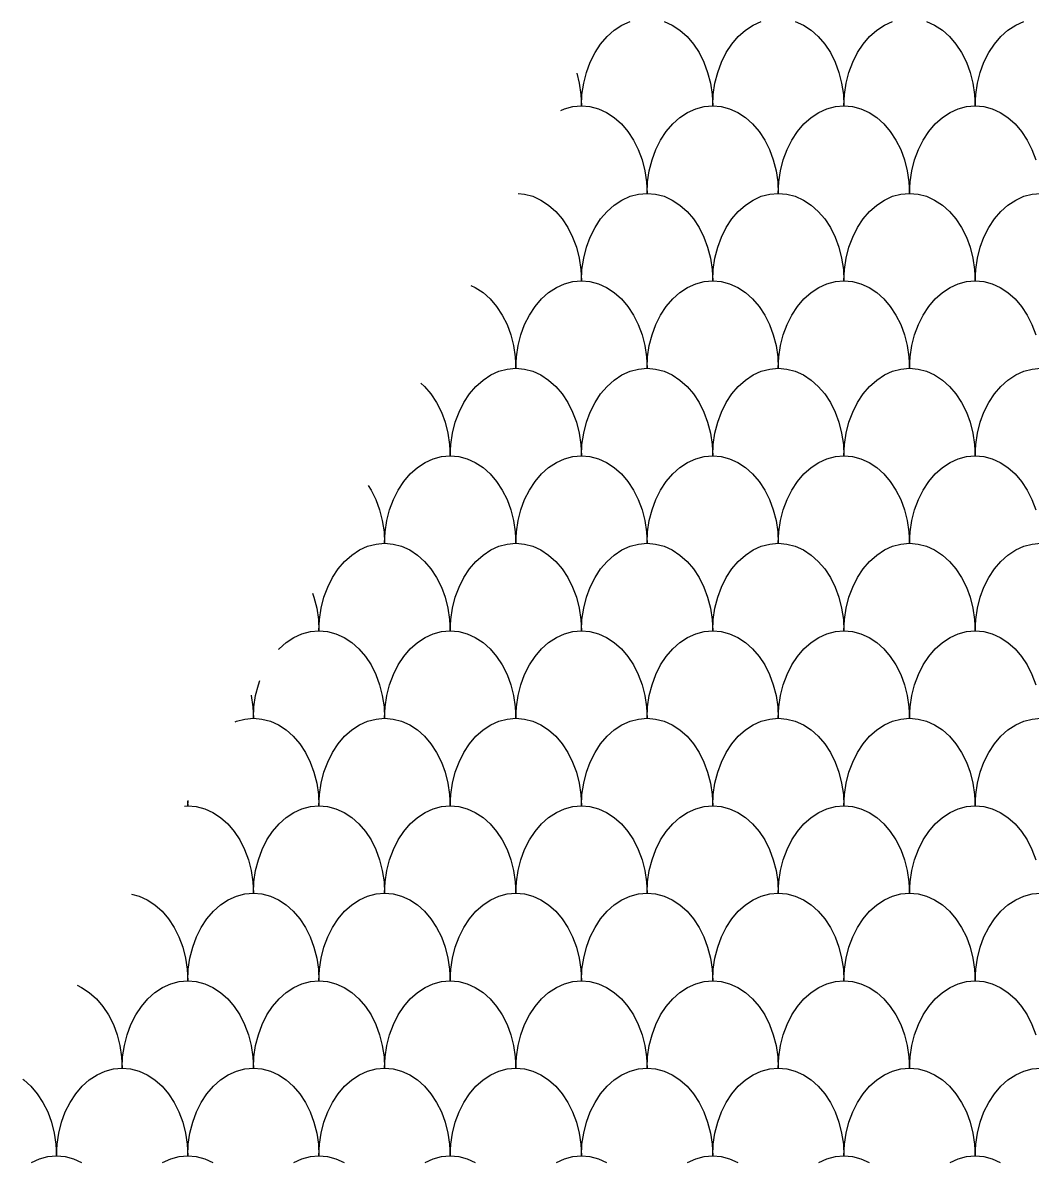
# Model space of a CAD drawing. Header units: millimetres. Extents: x -64 to 65, y -33 to 54.
# Drawn here: x -53.58 to -30.5, y -2.18 to 23.8 of the extents above; entities that cross this region are included whole.
import ezdxf

# ---------------------------------------------------------------- set-up
doc = ezdxf.new("R2010")
doc.units = ezdxf.units.MM

msp = doc.modelspace()

# ---------------------------------------------------------------- linework, layer by layer
for points in [[(-40.808, 21.904), (-40.796, 22.165), (-40.757, 22.422), (-40.694, 22.67), (-40.607, 22.904), (-40.498, 23.122), (-40.369, 23.318), (-40.222, 23.491), (-40.058, 23.636), (-39.882, 23.752), (-39.697, 23.836)], [(-38.92, 23.836), (-38.734, 23.752), (-38.558, 23.636), (-38.395, 23.491), (-38.248, 23.318), (-38.118, 23.122), (-38.009, 22.904), (-37.923, 22.67), (-37.86, 22.422), (-37.821, 22.165), (-37.808, 21.904)], [(-37.808, 21.904), (-37.796, 22.165), (-37.757, 22.422), (-37.694, 22.67), (-37.607, 22.904), (-37.498, 23.122), (-37.369, 23.318), (-37.222, 23.491), (-37.058, 23.636), (-36.882, 23.752), (-36.697, 23.836)], [(-35.92, 23.836), (-35.734, 23.752), (-35.558, 23.636), (-35.395, 23.491), (-35.248, 23.318), (-35.118, 23.122), (-35.009, 22.904), (-34.923, 22.67), (-34.86, 22.422), (-34.821, 22.165), (-34.808, 21.904)], [(-34.808, 21.904), (-34.796, 22.165), (-34.757, 22.422), (-34.694, 22.67), (-34.607, 22.904), (-34.498, 23.122), (-34.369, 23.318), (-34.222, 23.491), (-34.058, 23.636), (-33.882, 23.752), (-33.697, 23.836)], [(-32.92, 23.836), (-32.734, 23.752), (-32.558, 23.636), (-32.395, 23.491), (-32.248, 23.318), (-32.118, 23.122), (-32.009, 22.904), (-31.923, 22.67), (-31.86, 22.422), (-31.821, 22.165), (-31.808, 21.904)], [(-31.808, 21.904), (-31.796, 22.165), (-31.757, 22.422), (-31.694, 22.67), (-31.607, 22.904), (-31.498, 23.122), (-31.369, 23.318), (-31.222, 23.491), (-31.058, 23.636), (-30.882, 23.752), (-30.697, 23.836)], [(-40.917, 22.649), (-40.86, 22.422), (-40.821, 22.165), (-40.808, 21.904)], [(-41.28, 21.798), (-41.197, 21.836), (-41.004, 21.887), (-40.808, 21.904), (-40.613, 21.887), (-40.42, 21.836), (-40.234, 21.752), (-40.058, 21.636), (-39.895, 21.491), (-39.748, 21.318), (-39.618, 21.122), (-39.509, 20.904), (-39.423, 20.67), (-39.36, 20.422), (-39.321, 20.165), (-39.308, 19.904)], [(-39.308, 19.904), (-39.296, 20.165), (-39.257, 20.422), (-39.194, 20.67), (-39.107, 20.904), (-38.998, 21.122), (-38.869, 21.318), (-38.722, 21.491), (-38.558, 21.636), (-38.382, 21.752), (-38.197, 21.836), (-38.004, 21.887), (-37.808, 21.904), (-37.613, 21.887), (-37.42, 21.836), (-37.234, 21.752), (-37.058, 21.636), (-36.895, 21.491), (-36.748, 21.318), (-36.618, 21.122), (-36.509, 20.904), (-36.423, 20.67), (-36.36, 20.422), (-36.321, 20.165), (-36.308, 19.904)], [(-36.308, 19.904), (-36.296, 20.165), (-36.257, 20.422), (-36.194, 20.67), (-36.107, 20.904), (-35.998, 21.122), (-35.869, 21.318), (-35.722, 21.491), (-35.558, 21.636), (-35.382, 21.752), (-35.197, 21.836), (-35.004, 21.887), (-34.808, 21.904), (-34.613, 21.887), (-34.42, 21.836), (-34.234, 21.752), (-34.058, 21.636), (-33.895, 21.491), (-33.748, 21.318), (-33.618, 21.122), (-33.509, 20.904), (-33.423, 20.67), (-33.36, 20.422), (-33.321, 20.165), (-33.308, 19.904)], [(-33.308, 19.904), (-33.296, 20.165), (-33.257, 20.422), (-33.194, 20.67), (-33.107, 20.904), (-32.998, 21.122), (-32.869, 21.318), (-32.722, 21.491), (-32.558, 21.636), (-32.382, 21.752), (-32.197, 21.836), (-32.004, 21.887), (-31.808, 21.904), (-31.613, 21.887), (-31.42, 21.836), (-31.234, 21.752), (-31.058, 21.636), (-30.895, 21.491), (-30.748, 21.318), (-30.618, 21.122), (-30.509, 20.904), (-30.423, 20.67)], [(-42.256, 19.9), (-42.113, 19.887), (-41.92, 19.836), (-41.734, 19.752), (-41.558, 19.636), (-41.395, 19.491), (-41.248, 19.318), (-41.118, 19.122), (-41.009, 18.904), (-40.923, 18.67), (-40.86, 18.422), (-40.821, 18.165), (-40.808, 17.904)], [(-40.808, 17.904), (-40.796, 18.165), (-40.757, 18.422), (-40.694, 18.67), (-40.607, 18.904), (-40.498, 19.122), (-40.369, 19.318), (-40.222, 19.491), (-40.058, 19.636), (-39.882, 19.752), (-39.697, 19.836), (-39.504, 19.887), (-39.308, 19.904), (-39.113, 19.887), (-38.92, 19.836), (-38.734, 19.752), (-38.558, 19.636), (-38.395, 19.491), (-38.248, 19.318), (-38.118, 19.122), (-38.009, 18.904), (-37.923, 18.67), (-37.86, 18.422), (-37.821, 18.165), (-37.808, 17.904)], [(-37.808, 17.904), (-37.796, 18.165), (-37.757, 18.422), (-37.694, 18.67), (-37.607, 18.904), (-37.498, 19.122), (-37.369, 19.318), (-37.222, 19.491), (-37.058, 19.636), (-36.882, 19.752), (-36.697, 19.836), (-36.504, 19.887), (-36.308, 19.904), (-36.113, 19.887), (-35.92, 19.836), (-35.734, 19.752), (-35.558, 19.636), (-35.395, 19.491), (-35.248, 19.318), (-35.118, 19.122), (-35.009, 18.904), (-34.923, 18.67), (-34.86, 18.422), (-34.821, 18.165), (-34.808, 17.904)], [(-34.808, 17.904), (-34.796, 18.165), (-34.757, 18.422), (-34.694, 18.67), (-34.607, 18.904), (-34.498, 19.122), (-34.369, 19.318), (-34.222, 19.491), (-34.058, 19.636), (-33.882, 19.752), (-33.697, 19.836), (-33.504, 19.887), (-33.308, 19.904), (-33.113, 19.887), (-32.92, 19.836), (-32.734, 19.752), (-32.558, 19.636), (-32.395, 19.491), (-32.248, 19.318), (-32.118, 19.122), (-32.009, 18.904), (-31.923, 18.67), (-31.86, 18.422), (-31.821, 18.165), (-31.808, 17.904)], [(-31.808, 17.904), (-31.796, 18.165), (-31.757, 18.422), (-31.694, 18.67), (-31.607, 18.904), (-31.498, 19.122), (-31.369, 19.318), (-31.222, 19.491), (-31.058, 19.636), (-30.882, 19.752), (-30.697, 19.836), (-30.504, 19.887), (-30.308, 19.904)], [(-43.336, 17.798), (-43.234, 17.752), (-43.058, 17.636), (-42.895, 17.491), (-42.748, 17.318), (-42.618, 17.122), (-42.509, 16.904), (-42.423, 16.67), (-42.36, 16.422), (-42.321, 16.165), (-42.308, 15.904)], [(-42.308, 15.904), (-42.296, 16.165), (-42.257, 16.422), (-42.194, 16.67), (-42.107, 16.904), (-41.998, 17.122), (-41.869, 17.318), (-41.722, 17.491), (-41.558, 17.636), (-41.382, 17.752), (-41.197, 17.836), (-41.004, 17.887), (-40.808, 17.904), (-40.613, 17.887), (-40.42, 17.836), (-40.234, 17.752), (-40.058, 17.636), (-39.895, 17.491), (-39.748, 17.318), (-39.618, 17.122), (-39.509, 16.904), (-39.423, 16.67), (-39.36, 16.422), (-39.321, 16.165), (-39.308, 15.904)], [(-39.308, 15.904), (-39.296, 16.165), (-39.257, 16.422), (-39.194, 16.67), (-39.107, 16.904), (-38.998, 17.122), (-38.869, 17.318), (-38.722, 17.491), (-38.558, 17.636), (-38.382, 17.752), (-38.197, 17.836), (-38.004, 17.887), (-37.808, 17.904), (-37.613, 17.887), (-37.42, 17.836), (-37.234, 17.752), (-37.058, 17.636), (-36.895, 17.491), (-36.748, 17.318), (-36.618, 17.122), (-36.509, 16.904), (-36.423, 16.67), (-36.36, 16.422), (-36.321, 16.165), (-36.308, 15.904)], [(-36.308, 15.904), (-36.296, 16.165), (-36.257, 16.422), (-36.194, 16.67), (-36.107, 16.904), (-35.998, 17.122), (-35.869, 17.318), (-35.722, 17.491), (-35.558, 17.636), (-35.382, 17.752), (-35.197, 17.836), (-35.004, 17.887), (-34.808, 17.904), (-34.613, 17.887), (-34.42, 17.836), (-34.234, 17.752), (-34.058, 17.636), (-33.895, 17.491), (-33.748, 17.318), (-33.618, 17.122), (-33.509, 16.904), (-33.423, 16.67), (-33.36, 16.422), (-33.321, 16.165), (-33.308, 15.904)], [(-33.308, 15.904), (-33.296, 16.165), (-33.257, 16.422), (-33.194, 16.67), (-33.107, 16.904), (-32.998, 17.122), (-32.869, 17.318), (-32.722, 17.491), (-32.558, 17.636), (-32.382, 17.752), (-32.197, 17.836), (-32.004, 17.887), (-31.808, 17.904), (-31.613, 17.887), (-31.42, 17.836), (-31.234, 17.752), (-31.058, 17.636), (-30.895, 17.491), (-30.748, 17.318), (-30.618, 17.122), (-30.509, 16.904), (-30.423, 16.67)], [(-43.808, 13.904), (-43.796, 14.165), (-43.757, 14.422), (-43.694, 14.67), (-43.607, 14.904), (-43.498, 15.122), (-43.369, 15.318), (-43.222, 15.491), (-43.058, 15.636), (-42.882, 15.752), (-42.697, 15.836), (-42.504, 15.887), (-42.308, 15.904), (-42.113, 15.887), (-41.92, 15.836), (-41.734, 15.752), (-41.558, 15.636), (-41.395, 15.491), (-41.248, 15.318), (-41.118, 15.122), (-41.009, 14.904), (-40.923, 14.67), (-40.86, 14.422), (-40.821, 14.165), (-40.808, 13.904)], [(-40.808, 13.904), (-40.796, 14.165), (-40.757, 14.422), (-40.694, 14.67), (-40.607, 14.904), (-40.498, 15.122), (-40.369, 15.318), (-40.222, 15.491), (-40.058, 15.636), (-39.882, 15.752), (-39.697, 15.836), (-39.504, 15.887), (-39.308, 15.904), (-39.113, 15.887), (-38.92, 15.836), (-38.734, 15.752), (-38.558, 15.636), (-38.395, 15.491), (-38.248, 15.318), (-38.118, 15.122), (-38.009, 14.904), (-37.923, 14.67), (-37.86, 14.422), (-37.821, 14.165), (-37.808, 13.904)], [(-37.808, 13.904), (-37.796, 14.165), (-37.757, 14.422), (-37.694, 14.67), (-37.607, 14.904), (-37.498, 15.122), (-37.369, 15.318), (-37.222, 15.491), (-37.058, 15.636), (-36.882, 15.752), (-36.697, 15.836), (-36.504, 15.887), (-36.308, 15.904), (-36.113, 15.887), (-35.92, 15.836), (-35.734, 15.752), (-35.558, 15.636), (-35.395, 15.491), (-35.248, 15.318), (-35.118, 15.122), (-35.009, 14.904), (-34.923, 14.67), (-34.86, 14.422), (-34.821, 14.165), (-34.808, 13.904)], [(-34.808, 13.904), (-34.796, 14.165), (-34.757, 14.422), (-34.694, 14.67), (-34.607, 14.904), (-34.498, 15.122), (-34.369, 15.318), (-34.222, 15.491), (-34.058, 15.636), (-33.882, 15.752), (-33.697, 15.836), (-33.504, 15.887), (-33.308, 15.904), (-33.113, 15.887), (-32.92, 15.836), (-32.734, 15.752), (-32.558, 15.636), (-32.395, 15.491), (-32.248, 15.318), (-32.118, 15.122), (-32.009, 14.904), (-31.923, 14.67), (-31.86, 14.422), (-31.821, 14.165), (-31.808, 13.904)], [(-31.808, 13.904), (-31.796, 14.165), (-31.757, 14.422), (-31.694, 14.67), (-31.607, 14.904), (-31.498, 15.122), (-31.369, 15.318), (-31.222, 15.491), (-31.058, 15.636), (-30.882, 15.752), (-30.697, 15.836), (-30.504, 15.887), (-30.308, 15.904)], [(-44.482, 15.568), (-44.395, 15.491), (-44.248, 15.318), (-44.118, 15.122), (-44.009, 14.904), (-43.923, 14.67), (-43.86, 14.422), (-43.821, 14.165), (-43.808, 13.904)], [(-45.308, 11.904), (-45.296, 12.165), (-45.257, 12.422), (-45.194, 12.67), (-45.107, 12.904), (-44.998, 13.122), (-44.869, 13.318), (-44.722, 13.491), (-44.558, 13.636), (-44.382, 13.752), (-44.197, 13.836), (-44.004, 13.887), (-43.808, 13.904), (-43.613, 13.887), (-43.42, 13.836), (-43.234, 13.752), (-43.058, 13.636), (-42.895, 13.491), (-42.748, 13.318), (-42.618, 13.122), (-42.509, 12.904), (-42.423, 12.67), (-42.36, 12.422), (-42.321, 12.165), (-42.308, 11.904)], [(-42.308, 11.904), (-42.296, 12.165), (-42.257, 12.422), (-42.194, 12.67), (-42.107, 12.904), (-41.998, 13.122), (-41.869, 13.318), (-41.722, 13.491), (-41.558, 13.636), (-41.382, 13.752), (-41.197, 13.836), (-41.004, 13.887), (-40.808, 13.904), (-40.613, 13.887), (-40.42, 13.836), (-40.234, 13.752), (-40.058, 13.636), (-39.895, 13.491), (-39.748, 13.318), (-39.618, 13.122), (-39.509, 12.904), (-39.423, 12.67), (-39.36, 12.422), (-39.321, 12.165), (-39.308, 11.904)], [(-39.308, 11.904), (-39.296, 12.165), (-39.257, 12.422), (-39.194, 12.67), (-39.107, 12.904), (-38.998, 13.122), (-38.869, 13.318), (-38.722, 13.491), (-38.558, 13.636), (-38.382, 13.752), (-38.197, 13.836), (-38.004, 13.887), (-37.808, 13.904), (-37.613, 13.887), (-37.42, 13.836), (-37.234, 13.752), (-37.058, 13.636), (-36.895, 13.491), (-36.748, 13.318), (-36.618, 13.122), (-36.509, 12.904), (-36.423, 12.67), (-36.36, 12.422), (-36.321, 12.165), (-36.308, 11.904)], [(-36.308, 11.904), (-36.296, 12.165), (-36.257, 12.422), (-36.194, 12.67), (-36.107, 12.904), (-35.998, 13.122), (-35.869, 13.318), (-35.722, 13.491), (-35.558, 13.636), (-35.382, 13.752), (-35.197, 13.836), (-35.004, 13.887), (-34.808, 13.904), (-34.613, 13.887), (-34.42, 13.836), (-34.234, 13.752), (-34.058, 13.636), (-33.895, 13.491), (-33.748, 13.318), (-33.618, 13.122), (-33.509, 12.904), (-33.423, 12.67), (-33.36, 12.422), (-33.321, 12.165), (-33.308, 11.904)], [(-33.308, 11.904), (-33.296, 12.165), (-33.257, 12.422), (-33.194, 12.67), (-33.107, 12.904), (-32.998, 13.122), (-32.869, 13.318), (-32.722, 13.491), (-32.558, 13.636), (-32.382, 13.752), (-32.197, 13.836), (-32.004, 13.887), (-31.808, 13.904), (-31.613, 13.887), (-31.42, 13.836), (-31.234, 13.752), (-31.058, 13.636), (-30.895, 13.491), (-30.748, 13.318), (-30.618, 13.122), (-30.509, 12.904), (-30.423, 12.67)], [(-45.687, 13.225), (-45.618, 13.122), (-45.509, 12.904), (-45.423, 12.67), (-45.36, 12.422), (-45.321, 12.165), (-45.308, 11.904)], [(-46.808, 9.904), (-46.796, 10.165), (-46.757, 10.422), (-46.694, 10.67), (-46.607, 10.904), (-46.498, 11.122), (-46.369, 11.318), (-46.222, 11.491), (-46.058, 11.636), (-45.882, 11.752), (-45.697, 11.836), (-45.504, 11.887), (-45.308, 11.904), (-45.113, 11.887), (-44.92, 11.836), (-44.734, 11.752), (-44.558, 11.636), (-44.395, 11.491), (-44.248, 11.318), (-44.118, 11.122), (-44.009, 10.904), (-43.923, 10.67), (-43.86, 10.422), (-43.821, 10.165), (-43.808, 9.904)], [(-43.808, 9.904), (-43.796, 10.165), (-43.757, 10.422), (-43.694, 10.67), (-43.607, 10.904), (-43.498, 11.122), (-43.369, 11.318), (-43.222, 11.491), (-43.058, 11.636), (-42.882, 11.752), (-42.697, 11.836), (-42.504, 11.887), (-42.308, 11.904), (-42.113, 11.887), (-41.92, 11.836), (-41.734, 11.752), (-41.558, 11.636), (-41.395, 11.491), (-41.248, 11.318), (-41.118, 11.122), (-41.009, 10.904), (-40.923, 10.67), (-40.86, 10.422), (-40.821, 10.165), (-40.808, 9.904)], [(-40.808, 9.904), (-40.796, 10.165), (-40.757, 10.422), (-40.694, 10.67), (-40.607, 10.904), (-40.498, 11.122), (-40.369, 11.318), (-40.222, 11.491), (-40.058, 11.636), (-39.882, 11.752), (-39.697, 11.836), (-39.504, 11.887), (-39.308, 11.904), (-39.113, 11.887), (-38.92, 11.836), (-38.734, 11.752), (-38.558, 11.636), (-38.395, 11.491), (-38.248, 11.318), (-38.118, 11.122), (-38.009, 10.904), (-37.923, 10.67), (-37.86, 10.422), (-37.821, 10.165), (-37.808, 9.904)], [(-37.808, 9.904), (-37.796, 10.165), (-37.757, 10.422), (-37.694, 10.67), (-37.607, 10.904), (-37.498, 11.122), (-37.369, 11.318), (-37.222, 11.491), (-37.058, 11.636), (-36.882, 11.752), (-36.697, 11.836), (-36.504, 11.887), (-36.308, 11.904), (-36.113, 11.887), (-35.92, 11.836), (-35.734, 11.752), (-35.558, 11.636), (-35.395, 11.491), (-35.248, 11.318), (-35.118, 11.122), (-35.009, 10.904), (-34.923, 10.67), (-34.86, 10.422), (-34.821, 10.165), (-34.808, 9.904)], [(-34.808, 9.904), (-34.796, 10.165), (-34.757, 10.422), (-34.694, 10.67), (-34.607, 10.904), (-34.498, 11.122), (-34.369, 11.318), (-34.222, 11.491), (-34.058, 11.636), (-33.882, 11.752), (-33.697, 11.836), (-33.504, 11.887), (-33.308, 11.904), (-33.113, 11.887), (-32.92, 11.836), (-32.734, 11.752), (-32.558, 11.636), (-32.395, 11.491), (-32.248, 11.318), (-32.118, 11.122), (-32.009, 10.904), (-31.923, 10.67), (-31.86, 10.422), (-31.821, 10.165), (-31.808, 9.904)], [(-31.808, 9.904), (-31.796, 10.165), (-31.757, 10.422), (-31.694, 10.67), (-31.607, 10.904), (-31.498, 11.122), (-31.369, 11.318), (-31.222, 11.491), (-31.058, 11.636), (-30.882, 11.752), (-30.697, 11.836), (-30.504, 11.887), (-30.308, 11.904)], [(-46.959, 10.767), (-46.923, 10.67), (-46.86, 10.422), (-46.821, 10.165), (-46.808, 9.904)], [(-47.73, 9.481), (-47.722, 9.491), (-47.558, 9.636), (-47.382, 9.752), (-47.197, 9.836), (-47.004, 9.887), (-46.808, 9.904), (-46.613, 9.887), (-46.42, 9.836), (-46.234, 9.752), (-46.058, 9.636), (-45.895, 9.491), (-45.748, 9.318), (-45.618, 9.122), (-45.509, 8.904), (-45.423, 8.67), (-45.36, 8.422), (-45.321, 8.165), (-45.308, 7.904)], [(-45.308, 7.904), (-45.296, 8.165), (-45.257, 8.422), (-45.194, 8.67), (-45.107, 8.904), (-44.998, 9.122), (-44.869, 9.318), (-44.722, 9.491), (-44.558, 9.636), (-44.382, 9.752), (-44.197, 9.836), (-44.004, 9.887), (-43.808, 9.904), (-43.613, 9.887), (-43.42, 9.836), (-43.234, 9.752), (-43.058, 9.636), (-42.895, 9.491), (-42.748, 9.318), (-42.618, 9.122), (-42.509, 8.904), (-42.423, 8.67), (-42.36, 8.422), (-42.321, 8.165), (-42.308, 7.904)], [(-42.308, 7.904), (-42.296, 8.165), (-42.257, 8.422), (-42.194, 8.67), (-42.107, 8.904), (-41.998, 9.122), (-41.869, 9.318), (-41.722, 9.491), (-41.558, 9.636), (-41.382, 9.752), (-41.197, 9.836), (-41.004, 9.887), (-40.808, 9.904), (-40.613, 9.887), (-40.42, 9.836), (-40.234, 9.752), (-40.058, 9.636), (-39.895, 9.491), (-39.748, 9.318), (-39.618, 9.122), (-39.509, 8.904), (-39.423, 8.67), (-39.36, 8.422), (-39.321, 8.165), (-39.308, 7.904)], [(-39.308, 7.904), (-39.296, 8.165), (-39.257, 8.422), (-39.194, 8.67), (-39.107, 8.904), (-38.998, 9.122), (-38.869, 9.318), (-38.722, 9.491), (-38.558, 9.636), (-38.382, 9.752), (-38.197, 9.836), (-38.004, 9.887), (-37.808, 9.904), (-37.613, 9.887), (-37.42, 9.836), (-37.234, 9.752), (-37.058, 9.636), (-36.895, 9.491), (-36.748, 9.318), (-36.618, 9.122), (-36.509, 8.904), (-36.423, 8.67), (-36.36, 8.422), (-36.321, 8.165), (-36.308, 7.904)], [(-36.308, 7.904), (-36.296, 8.165), (-36.257, 8.422), (-36.194, 8.67), (-36.107, 8.904), (-35.998, 9.122), (-35.869, 9.318), (-35.722, 9.491), (-35.558, 9.636), (-35.382, 9.752), (-35.197, 9.836), (-35.004, 9.887), (-34.808, 9.904), (-34.613, 9.887), (-34.42, 9.836), (-34.234, 9.752), (-34.058, 9.636), (-33.895, 9.491), (-33.748, 9.318), (-33.618, 9.122), (-33.509, 8.904), (-33.423, 8.67), (-33.36, 8.422), (-33.321, 8.165), (-33.308, 7.904)], [(-33.308, 7.904), (-33.296, 8.165), (-33.257, 8.422), (-33.194, 8.67), (-33.107, 8.904), (-32.998, 9.122), (-32.869, 9.318), (-32.722, 9.491), (-32.558, 9.636), (-32.382, 9.752), (-32.197, 9.836), (-32.004, 9.887), (-31.808, 9.904), (-31.613, 9.887), (-31.42, 9.836), (-31.234, 9.752), (-31.058, 9.636), (-30.895, 9.491), (-30.748, 9.318), (-30.618, 9.122), (-30.509, 8.904), (-30.423, 8.67)], [(-48.308, 7.904), (-48.296, 8.165), (-48.257, 8.422), (-48.194, 8.67), (-48.158, 8.768)], [(-48.361, 8.429), (-48.36, 8.422), (-48.321, 8.165), (-48.308, 7.904)], [(-48.725, 7.823), (-48.697, 7.836), (-48.504, 7.887), (-48.308, 7.904), (-48.113, 7.887), (-47.92, 7.836), (-47.734, 7.752), (-47.558, 7.636), (-47.395, 7.491), (-47.248, 7.318), (-47.118, 7.122), (-47.009, 6.904), (-46.923, 6.67), (-46.86, 6.422), (-46.821, 6.165), (-46.808, 5.904)], [(-46.808, 5.904), (-46.796, 6.165), (-46.757, 6.422), (-46.694, 6.67), (-46.607, 6.904), (-46.498, 7.122), (-46.369, 7.318), (-46.222, 7.491), (-46.058, 7.636), (-45.882, 7.752), (-45.697, 7.836), (-45.504, 7.887), (-45.308, 7.904), (-45.113, 7.887), (-44.92, 7.836), (-44.734, 7.752), (-44.558, 7.636), (-44.395, 7.491), (-44.248, 7.318), (-44.118, 7.122), (-44.009, 6.904), (-43.923, 6.67), (-43.86, 6.422), (-43.821, 6.165), (-43.808, 5.904)], [(-43.808, 5.904), (-43.796, 6.165), (-43.757, 6.422), (-43.694, 6.67), (-43.607, 6.904), (-43.498, 7.122), (-43.369, 7.318), (-43.222, 7.491), (-43.058, 7.636), (-42.882, 7.752), (-42.697, 7.836), (-42.504, 7.887), (-42.308, 7.904), (-42.113, 7.887), (-41.92, 7.836), (-41.734, 7.752), (-41.558, 7.636), (-41.395, 7.491), (-41.248, 7.318), (-41.118, 7.122), (-41.009, 6.904), (-40.923, 6.67), (-40.86, 6.422), (-40.821, 6.165), (-40.808, 5.904)], [(-40.808, 5.904), (-40.796, 6.165), (-40.757, 6.422), (-40.694, 6.67), (-40.607, 6.904), (-40.498, 7.122), (-40.369, 7.318), (-40.222, 7.491), (-40.058, 7.636), (-39.882, 7.752), (-39.697, 7.836), (-39.504, 7.887), (-39.308, 7.904), (-39.113, 7.887), (-38.92, 7.836), (-38.734, 7.752), (-38.558, 7.636), (-38.395, 7.491), (-38.248, 7.318), (-38.118, 7.122), (-38.009, 6.904), (-37.923, 6.67), (-37.86, 6.422), (-37.821, 6.165), (-37.808, 5.904)], [(-37.808, 5.904), (-37.796, 6.165), (-37.757, 6.422), (-37.694, 6.67), (-37.607, 6.904), (-37.498, 7.122), (-37.369, 7.318), (-37.222, 7.491), (-37.058, 7.636), (-36.882, 7.752), (-36.697, 7.836), (-36.504, 7.887), (-36.308, 7.904), (-36.113, 7.887), (-35.92, 7.836), (-35.734, 7.752), (-35.558, 7.636), (-35.395, 7.491), (-35.248, 7.318), (-35.118, 7.122), (-35.009, 6.904), (-34.923, 6.67), (-34.86, 6.422), (-34.821, 6.165), (-34.808, 5.904)], [(-34.808, 5.904), (-34.796, 6.165), (-34.757, 6.422), (-34.694, 6.67), (-34.607, 6.904), (-34.498, 7.122), (-34.369, 7.318), (-34.222, 7.491), (-34.058, 7.636), (-33.882, 7.752), (-33.697, 7.836), (-33.504, 7.887), (-33.308, 7.904), (-33.113, 7.887), (-32.92, 7.836), (-32.734, 7.752), (-32.558, 7.636), (-32.395, 7.491), (-32.248, 7.318), (-32.118, 7.122), (-32.009, 6.904), (-31.923, 6.67), (-31.86, 6.422), (-31.821, 6.165), (-31.808, 5.904)], [(-31.808, 5.904), (-31.796, 6.165), (-31.757, 6.422), (-31.694, 6.67), (-31.607, 6.904), (-31.498, 7.122), (-31.369, 7.318), (-31.222, 7.491), (-31.058, 7.636), (-30.882, 7.752), (-30.697, 7.836), (-30.504, 7.887), (-30.308, 7.904)], [(-49.814, 6.009), (-49.808, 5.904)], [(-49.808, 5.904), (-49.802, 6.027)], [(-49.88, 5.898), (-49.808, 5.904), (-49.613, 5.887), (-49.42, 5.836), (-49.234, 5.752), (-49.058, 5.636), (-48.895, 5.491), (-48.748, 5.318), (-48.618, 5.122), (-48.509, 4.904), (-48.423, 4.67), (-48.36, 4.422), (-48.321, 4.165), (-48.308, 3.904)], [(-48.308, 3.904), (-48.296, 4.165), (-48.257, 4.422), (-48.194, 4.67), (-48.107, 4.904), (-47.998, 5.122), (-47.869, 5.318), (-47.722, 5.491), (-47.558, 5.636), (-47.382, 5.752), (-47.197, 5.836), (-47.004, 5.887), (-46.808, 5.904), (-46.613, 5.887), (-46.42, 5.836), (-46.234, 5.752), (-46.058, 5.636), (-45.895, 5.491), (-45.748, 5.318), (-45.618, 5.122), (-45.509, 4.904), (-45.423, 4.67), (-45.36, 4.422), (-45.321, 4.165), (-45.308, 3.904)], [(-45.308, 3.904), (-45.296, 4.165), (-45.257, 4.422), (-45.194, 4.67), (-45.107, 4.904), (-44.998, 5.122), (-44.869, 5.318), (-44.722, 5.491), (-44.558, 5.636), (-44.382, 5.752), (-44.197, 5.836), (-44.004, 5.887), (-43.808, 5.904), (-43.613, 5.887), (-43.42, 5.836), (-43.234, 5.752), (-43.058, 5.636), (-42.895, 5.491), (-42.748, 5.318), (-42.618, 5.122), (-42.509, 4.904), (-42.423, 4.67), (-42.36, 4.422), (-42.321, 4.165), (-42.308, 3.904)], [(-42.308, 3.904), (-42.296, 4.165), (-42.257, 4.422), (-42.194, 4.67), (-42.107, 4.904), (-41.998, 5.122), (-41.869, 5.318), (-41.722, 5.491), (-41.558, 5.636), (-41.382, 5.752), (-41.197, 5.836), (-41.004, 5.887), (-40.808, 5.904), (-40.613, 5.887), (-40.42, 5.836), (-40.234, 5.752), (-40.058, 5.636), (-39.895, 5.491), (-39.748, 5.318), (-39.618, 5.122), (-39.509, 4.904), (-39.423, 4.67), (-39.36, 4.422), (-39.321, 4.165), (-39.308, 3.904)], [(-39.308, 3.904), (-39.296, 4.165), (-39.257, 4.422), (-39.194, 4.67), (-39.107, 4.904), (-38.998, 5.122), (-38.869, 5.318), (-38.722, 5.491), (-38.558, 5.636), (-38.382, 5.752), (-38.197, 5.836), (-38.004, 5.887), (-37.808, 5.904), (-37.613, 5.887), (-37.42, 5.836), (-37.234, 5.752), (-37.058, 5.636), (-36.895, 5.491), (-36.748, 5.318), (-36.618, 5.122), (-36.509, 4.904), (-36.423, 4.67), (-36.36, 4.422), (-36.321, 4.165), (-36.308, 3.904)], [(-36.308, 3.904), (-36.296, 4.165), (-36.257, 4.422), (-36.194, 4.67), (-36.107, 4.904), (-35.998, 5.122), (-35.869, 5.318), (-35.722, 5.491), (-35.558, 5.636), (-35.382, 5.752), (-35.197, 5.836), (-35.004, 5.887), (-34.808, 5.904), (-34.613, 5.887), (-34.42, 5.836), (-34.234, 5.752), (-34.058, 5.636), (-33.895, 5.491), (-33.748, 5.318), (-33.618, 5.122), (-33.509, 4.904), (-33.423, 4.67), (-33.36, 4.422), (-33.321, 4.165), (-33.308, 3.904)], [(-33.308, 3.904), (-33.296, 4.165), (-33.257, 4.422), (-33.194, 4.67), (-33.107, 4.904), (-32.998, 5.122), (-32.869, 5.318), (-32.722, 5.491), (-32.558, 5.636), (-32.382, 5.752), (-32.197, 5.836), (-32.004, 5.887), (-31.808, 5.904), (-31.613, 5.887), (-31.42, 5.836), (-31.234, 5.752), (-31.058, 5.636), (-30.895, 5.491), (-30.748, 5.318), (-30.618, 5.122), (-30.509, 4.904), (-30.423, 4.67)], [(-49.808, 1.904), (-49.796, 2.165), (-49.757, 2.422), (-49.694, 2.67), (-49.607, 2.904), (-49.498, 3.122), (-49.369, 3.318), (-49.222, 3.491), (-49.058, 3.636), (-48.882, 3.752), (-48.697, 3.836), (-48.504, 3.887), (-48.308, 3.904), (-48.113, 3.887), (-47.92, 3.836), (-47.734, 3.752), (-47.558, 3.636), (-47.395, 3.491), (-47.248, 3.318), (-47.118, 3.122), (-47.009, 2.904), (-46.923, 2.67), (-46.86, 2.422), (-46.821, 2.165), (-46.808, 1.904)], [(-46.808, 1.904), (-46.796, 2.165), (-46.757, 2.422), (-46.694, 2.67), (-46.607, 2.904), (-46.498, 3.122), (-46.369, 3.318), (-46.222, 3.491), (-46.058, 3.636), (-45.882, 3.752), (-45.697, 3.836), (-45.504, 3.887), (-45.308, 3.904), (-45.113, 3.887), (-44.92, 3.836), (-44.734, 3.752), (-44.558, 3.636), (-44.395, 3.491), (-44.248, 3.318), (-44.118, 3.122), (-44.009, 2.904), (-43.923, 2.67), (-43.86, 2.422), (-43.821, 2.165), (-43.808, 1.904)], [(-43.808, 1.904), (-43.796, 2.165), (-43.757, 2.422), (-43.694, 2.67), (-43.607, 2.904), (-43.498, 3.122), (-43.369, 3.318), (-43.222, 3.491), (-43.058, 3.636), (-42.882, 3.752), (-42.697, 3.836), (-42.504, 3.887), (-42.308, 3.904), (-42.113, 3.887), (-41.92, 3.836), (-41.734, 3.752), (-41.558, 3.636), (-41.395, 3.491), (-41.248, 3.318), (-41.118, 3.122), (-41.009, 2.904), (-40.923, 2.67), (-40.86, 2.422), (-40.821, 2.165), (-40.808, 1.904)], [(-40.808, 1.904), (-40.796, 2.165), (-40.757, 2.422), (-40.694, 2.67), (-40.607, 2.904), (-40.498, 3.122), (-40.369, 3.318), (-40.222, 3.491), (-40.058, 3.636), (-39.882, 3.752), (-39.697, 3.836), (-39.504, 3.887), (-39.308, 3.904), (-39.113, 3.887), (-38.92, 3.836), (-38.734, 3.752), (-38.558, 3.636), (-38.395, 3.491), (-38.248, 3.318), (-38.118, 3.122), (-38.009, 2.904), (-37.923, 2.67), (-37.86, 2.422), (-37.821, 2.165), (-37.808, 1.904)], [(-37.808, 1.904), (-37.796, 2.165), (-37.757, 2.422), (-37.694, 2.67), (-37.607, 2.904), (-37.498, 3.122), (-37.369, 3.318), (-37.222, 3.491), (-37.058, 3.636), (-36.882, 3.752), (-36.697, 3.836), (-36.504, 3.887), (-36.308, 3.904), (-36.113, 3.887), (-35.92, 3.836), (-35.734, 3.752), (-35.558, 3.636), (-35.395, 3.491), (-35.248, 3.318), (-35.118, 3.122), (-35.009, 2.904), (-34.923, 2.67), (-34.86, 2.422), (-34.821, 2.165), (-34.808, 1.904)], [(-34.808, 1.904), (-34.796, 2.165), (-34.757, 2.422), (-34.694, 2.67), (-34.607, 2.904), (-34.498, 3.122), (-34.369, 3.318), (-34.222, 3.491), (-34.058, 3.636), (-33.882, 3.752), (-33.697, 3.836), (-33.504, 3.887), (-33.308, 3.904), (-33.113, 3.887), (-32.92, 3.836), (-32.734, 3.752), (-32.558, 3.636), (-32.395, 3.491), (-32.248, 3.318), (-32.118, 3.122), (-32.009, 2.904), (-31.923, 2.67), (-31.86, 2.422), (-31.821, 2.165), (-31.808, 1.904)], [(-31.808, 1.904), (-31.796, 2.165), (-31.757, 2.422), (-31.694, 2.67), (-31.607, 2.904), (-31.498, 3.122), (-31.369, 3.318), (-31.222, 3.491), (-31.058, 3.636), (-30.882, 3.752), (-30.697, 3.836), (-30.504, 3.887), (-30.308, 3.904)], [(-51.09, 3.881), (-50.92, 3.836), (-50.734, 3.752), (-50.558, 3.636), (-50.395, 3.491), (-50.248, 3.318), (-50.118, 3.122), (-50.009, 2.904), (-49.923, 2.67), (-49.86, 2.422), (-49.821, 2.165), (-49.808, 1.904)], [(-51.308, -0.096), (-51.296, 0.165), (-51.257, 0.422), (-51.194, 0.67), (-51.107, 0.904), (-50.998, 1.122), (-50.869, 1.318), (-50.722, 1.491), (-50.558, 1.636), (-50.382, 1.752), (-50.197, 1.836), (-50.004, 1.887), (-49.808, 1.904), (-49.613, 1.887), (-49.42, 1.836), (-49.234, 1.752), (-49.058, 1.636), (-48.895, 1.491), (-48.748, 1.318), (-48.618, 1.122), (-48.509, 0.904), (-48.423, 0.67), (-48.36, 0.422), (-48.321, 0.165), (-48.308, -0.096)], [(-48.308, -0.096), (-48.296, 0.165), (-48.257, 0.422), (-48.194, 0.67), (-48.107, 0.904), (-47.998, 1.122), (-47.869, 1.318), (-47.722, 1.491), (-47.558, 1.636), (-47.382, 1.752), (-47.197, 1.836), (-47.004, 1.887), (-46.808, 1.904), (-46.613, 1.887), (-46.42, 1.836), (-46.234, 1.752), (-46.058, 1.636), (-45.895, 1.491), (-45.748, 1.318), (-45.618, 1.122), (-45.509, 0.904), (-45.423, 0.67), (-45.36, 0.422), (-45.321, 0.165), (-45.308, -0.096)], [(-45.308, -0.096), (-45.296, 0.165), (-45.257, 0.422), (-45.194, 0.67), (-45.107, 0.904), (-44.998, 1.122), (-44.869, 1.318), (-44.722, 1.491), (-44.558, 1.636), (-44.382, 1.752), (-44.197, 1.836), (-44.004, 1.887), (-43.808, 1.904), (-43.613, 1.887), (-43.42, 1.836), (-43.234, 1.752), (-43.058, 1.636), (-42.895, 1.491), (-42.748, 1.318), (-42.618, 1.122), (-42.509, 0.904), (-42.423, 0.67), (-42.36, 0.422), (-42.321, 0.165), (-42.308, -0.096)], [(-42.308, -0.096), (-42.296, 0.165), (-42.257, 0.422), (-42.194, 0.67), (-42.107, 0.904), (-41.998, 1.122), (-41.869, 1.318), (-41.722, 1.491), (-41.558, 1.636), (-41.382, 1.752), (-41.197, 1.836), (-41.004, 1.887), (-40.808, 1.904), (-40.613, 1.887), (-40.42, 1.836), (-40.234, 1.752), (-40.058, 1.636), (-39.895, 1.491), (-39.748, 1.318), (-39.618, 1.122), (-39.509, 0.904), (-39.423, 0.67), (-39.36, 0.422), (-39.321, 0.165), (-39.308, -0.096)], [(-39.308, -0.096), (-39.296, 0.165), (-39.257, 0.422), (-39.194, 0.67), (-39.107, 0.904), (-38.998, 1.122), (-38.869, 1.318), (-38.722, 1.491), (-38.558, 1.636), (-38.382, 1.752), (-38.197, 1.836), (-38.004, 1.887), (-37.808, 1.904), (-37.613, 1.887), (-37.42, 1.836), (-37.234, 1.752), (-37.058, 1.636), (-36.895, 1.491), (-36.748, 1.318), (-36.618, 1.122), (-36.509, 0.904), (-36.423, 0.67), (-36.36, 0.422), (-36.321, 0.165), (-36.308, -0.096)], [(-36.308, -0.096), (-36.296, 0.165), (-36.257, 0.422), (-36.194, 0.67), (-36.107, 0.904), (-35.998, 1.122), (-35.869, 1.318), (-35.722, 1.491), (-35.558, 1.636), (-35.382, 1.752), (-35.197, 1.836), (-35.004, 1.887), (-34.808, 1.904), (-34.613, 1.887), (-34.42, 1.836), (-34.234, 1.752), (-34.058, 1.636), (-33.895, 1.491), (-33.748, 1.318), (-33.618, 1.122), (-33.509, 0.904), (-33.423, 0.67), (-33.36, 0.422), (-33.321, 0.165), (-33.308, -0.096)], [(-33.308, -0.096), (-33.296, 0.165), (-33.257, 0.422), (-33.194, 0.67), (-33.107, 0.904), (-32.998, 1.122), (-32.869, 1.318), (-32.722, 1.491), (-32.558, 1.636), (-32.382, 1.752), (-32.197, 1.836), (-32.004, 1.887), (-31.808, 1.904), (-31.613, 1.887), (-31.42, 1.836), (-31.234, 1.752), (-31.058, 1.636), (-30.895, 1.491), (-30.748, 1.318), (-30.618, 1.122), (-30.509, 0.904), (-30.423, 0.67)], [(-52.339, 1.799), (-52.234, 1.752), (-52.058, 1.636), (-51.895, 1.491), (-51.748, 1.318), (-51.618, 1.122), (-51.509, 0.904), (-51.423, 0.67), (-51.36, 0.422), (-51.321, 0.165), (-51.308, -0.096)], [(-52.808, -2.096), (-52.796, -1.835), (-52.757, -1.578), (-52.694, -1.33), (-52.607, -1.096), (-52.498, -0.878), (-52.369, -0.682), (-52.222, -0.509), (-52.058, -0.364), (-51.882, -0.248), (-51.697, -0.164), (-51.504, -0.113), (-51.308, -0.096), (-51.113, -0.113), (-50.92, -0.164), (-50.734, -0.248), (-50.558, -0.364), (-50.395, -0.509), (-50.248, -0.682), (-50.118, -0.878), (-50.009, -1.096), (-49.923, -1.33), (-49.86, -1.578), (-49.821, -1.835), (-49.808, -2.096)], [(-49.808, -2.096), (-49.796, -1.835), (-49.757, -1.578), (-49.694, -1.33), (-49.607, -1.096), (-49.498, -0.878), (-49.369, -0.682), (-49.222, -0.509), (-49.058, -0.364), (-48.882, -0.248), (-48.697, -0.164), (-48.504, -0.113), (-48.308, -0.096), (-48.113, -0.113), (-47.92, -0.164), (-47.734, -0.248), (-47.558, -0.364), (-47.395, -0.509), (-47.248, -0.682), (-47.118, -0.878), (-47.009, -1.096), (-46.923, -1.33), (-46.86, -1.578), (-46.821, -1.835), (-46.808, -2.096)], [(-46.808, -2.096), (-46.796, -1.835), (-46.757, -1.578), (-46.694, -1.33), (-46.607, -1.096), (-46.498, -0.878), (-46.369, -0.682), (-46.222, -0.509), (-46.058, -0.364), (-45.882, -0.248), (-45.697, -0.164), (-45.504, -0.113), (-45.308, -0.096), (-45.113, -0.113), (-44.92, -0.164), (-44.734, -0.248), (-44.558, -0.364), (-44.395, -0.509), (-44.248, -0.682), (-44.118, -0.878), (-44.009, -1.096), (-43.923, -1.33), (-43.86, -1.578), (-43.821, -1.835), (-43.808, -2.096)], [(-43.808, -2.096), (-43.796, -1.835), (-43.757, -1.578), (-43.694, -1.33), (-43.607, -1.096), (-43.498, -0.878), (-43.369, -0.682), (-43.222, -0.509), (-43.058, -0.364), (-42.882, -0.248), (-42.697, -0.164), (-42.504, -0.113), (-42.308, -0.096), (-42.113, -0.113), (-41.92, -0.164), (-41.734, -0.248), (-41.558, -0.364), (-41.395, -0.509), (-41.248, -0.682), (-41.118, -0.878), (-41.009, -1.096), (-40.923, -1.33), (-40.86, -1.578), (-40.821, -1.835), (-40.808, -2.096)], [(-40.808, -2.096), (-40.796, -1.835), (-40.757, -1.578), (-40.694, -1.33), (-40.607, -1.096), (-40.498, -0.878), (-40.369, -0.682), (-40.222, -0.509), (-40.058, -0.364), (-39.882, -0.248), (-39.697, -0.164), (-39.504, -0.113), (-39.308, -0.096), (-39.113, -0.113), (-38.92, -0.164), (-38.734, -0.248), (-38.558, -0.364), (-38.395, -0.509), (-38.248, -0.682), (-38.118, -0.878), (-38.009, -1.096), (-37.923, -1.33), (-37.86, -1.578), (-37.821, -1.835), (-37.808, -2.096)], [(-37.808, -2.096), (-37.796, -1.835), (-37.757, -1.578), (-37.694, -1.33), (-37.607, -1.096), (-37.498, -0.878), (-37.369, -0.682), (-37.222, -0.509), (-37.058, -0.364), (-36.882, -0.248), (-36.697, -0.164), (-36.504, -0.113), (-36.308, -0.096), (-36.113, -0.113), (-35.92, -0.164), (-35.734, -0.248), (-35.558, -0.364), (-35.395, -0.509), (-35.248, -0.682), (-35.118, -0.878), (-35.009, -1.096), (-34.923, -1.33), (-34.86, -1.578), (-34.821, -1.835), (-34.808, -2.096)], [(-34.808, -2.096), (-34.796, -1.835), (-34.757, -1.578), (-34.694, -1.33), (-34.607, -1.096), (-34.498, -0.878), (-34.369, -0.682), (-34.222, -0.509), (-34.058, -0.364), (-33.882, -0.248), (-33.697, -0.164), (-33.504, -0.113), (-33.308, -0.096), (-33.113, -0.113), (-32.92, -0.164), (-32.734, -0.248), (-32.558, -0.364), (-32.395, -0.509), (-32.248, -0.682), (-32.118, -0.878), (-32.009, -1.096), (-31.923, -1.33), (-31.86, -1.578), (-31.821, -1.835), (-31.808, -2.096)], [(-31.808, -2.096), (-31.796, -1.835), (-31.757, -1.578), (-31.694, -1.33), (-31.607, -1.096), (-31.498, -0.878), (-31.369, -0.682), (-31.222, -0.509), (-31.058, -0.364), (-30.882, -0.248), (-30.697, -0.164), (-30.504, -0.113), (-30.308, -0.096)], [(-53.58, -0.349), (-53.558, -0.364), (-53.395, -0.509), (-53.248, -0.682), (-53.118, -0.878), (-53.009, -1.096), (-52.923, -1.33), (-52.86, -1.578), (-52.821, -1.835), (-52.808, -2.096)], [(-53.382, -2.248), (-53.197, -2.164), (-53.004, -2.113), (-52.808, -2.096), (-52.613, -2.113), (-52.42, -2.164), (-52.234, -2.248)], [(-50.382, -2.248), (-50.197, -2.164), (-50.004, -2.113), (-49.808, -2.096), (-49.613, -2.113), (-49.42, -2.164), (-49.234, -2.248)], [(-47.382, -2.248), (-47.197, -2.164), (-47.004, -2.113), (-46.808, -2.096), (-46.613, -2.113), (-46.42, -2.164), (-46.234, -2.248)], [(-44.382, -2.248), (-44.197, -2.164), (-44.004, -2.113), (-43.808, -2.096), (-43.613, -2.113), (-43.42, -2.164), (-43.234, -2.248)], [(-41.382, -2.248), (-41.197, -2.164), (-41.004, -2.113), (-40.808, -2.096), (-40.613, -2.113), (-40.42, -2.164), (-40.234, -2.248)], [(-38.382, -2.248), (-38.197, -2.164), (-38.004, -2.113), (-37.808, -2.096), (-37.613, -2.113), (-37.42, -2.164), (-37.234, -2.248)], [(-35.382, -2.248), (-35.197, -2.164), (-35.004, -2.113), (-34.808, -2.096), (-34.613, -2.113), (-34.42, -2.164), (-34.234, -2.248)], [(-32.382, -2.248), (-32.197, -2.164), (-32.004, -2.113), (-31.808, -2.096), (-31.613, -2.113), (-31.42, -2.164), (-31.234, -2.248)]]:
    msp.add_lwpolyline(points)

doc.saveas('drawing.dxf')
